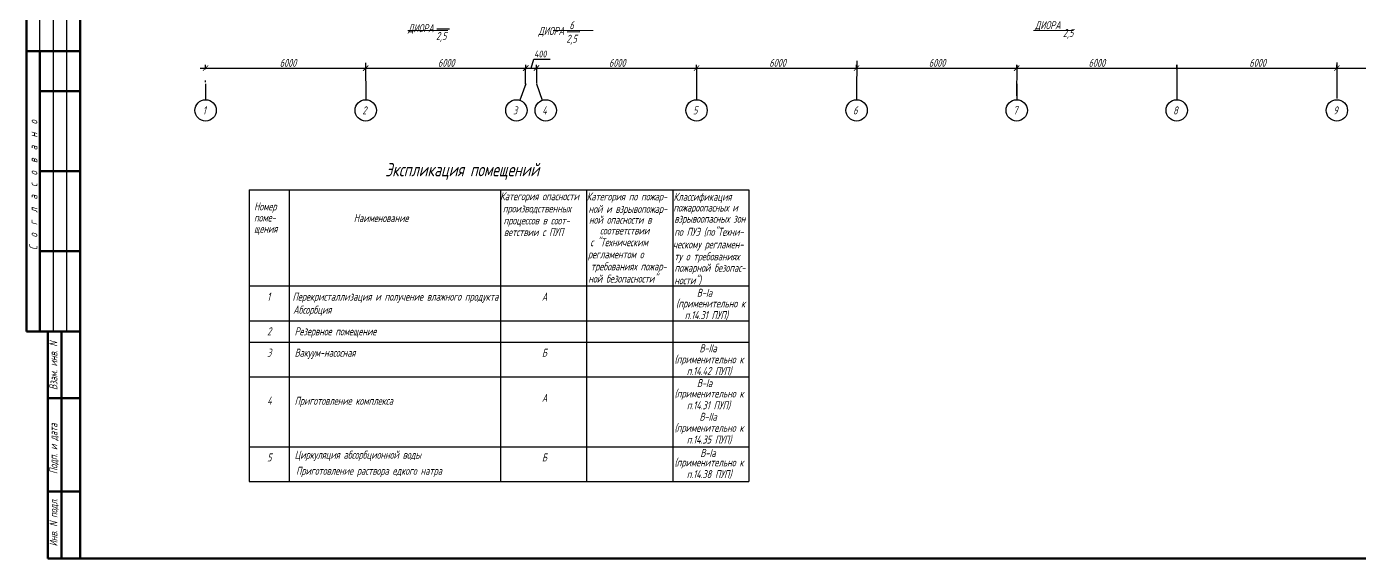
# Model space of a CAD drawing. Header units: inches. Extents: x -2146 to 222, y -883 to 3331.
# Drawn here: x -1537 to -1037.5, y 2746.6 to 2945.8 of the extents above; entities that cross this region are included whole.
import ezdxf
from ezdxf.enums import TextEntityAlignment as Align

# ---------------------------------------------------------------- set-up
doc = ezdxf.new("R2010")
doc.units = ezdxf.units.IN
doc.header["$MEASUREMENT"] = 0
doc.linetypes.add('gost6', pattern=[12, 8, -1.5, 1, -1.5])
for name, color, linetype, lineweight in [('зд осн', 7, 'Continuous', 30), ('размеры', 82, 'Continuous', 25), ('стена', 7, 'Continuous', 18)]:
    doc.layers.add(name, color=color, linetype=linetype, lineweight=lineweight)
for name, color, linetype in [('НОВЫЙ', 7, 'Continuous'), ('оси', 5, 'gost6'), ('Спецификации', 7, 'Continuous')]:
    doc.layers.add(name, color=color, linetype=linetype)
doc.styles.add('GOST', font='gost.shx', dxfattribs={"oblique": 15})
doc.styles.add('GOST 2.304', font='CS_Gost2304.shx')
doc.styles.add('Simplex', font='simplex.shx', dxfattribs={"width": 0.7, "oblique": 15})

msp = doc.modelspace()

# ---------------------------------------------------------------- linework, layer by layer
at = {"color": 0, "lineweight": 60}
for p, q in [((-1517.01, 2746.61), (-1517.01, 3330.61)), ((-1517.01, 2746.61), (-1517.01, 3330.53)), ((-701.01, 2746.61), (-1517.01, 2746.61))]:
    msp.add_line(p, q, dxfattribs=at)
at = {"color": 0, "lineweight": 50}
msp.add_line((-1537.01, 3041.61), (-1537.01, 2831.61), dxfattribs=at)
at = {"color": 0, "lineweight": -3}
for p, q in [((-1532.01, 2936.61), (-1532.01, 3041.61)), ((-1517.01, 2831.61), (-1529.01, 2831.61)), ((-1517.01, 2831.61), (-1529.01, 2831.61)), ((-1517.01, 2831.61), (-1529.01, 2831.61))]:
    msp.add_line(p, q, dxfattribs=at)
at = {"lineweight": 30}
for p, q in [((-1383.22, 2944.9), (-1378.49, 2944.92)), ((-1334.36, 2943.88), (-1329.63, 2943.9))]:
    msp.add_line(p, q, dxfattribs=at)
at = {"layer": 'зд осн', "color": 0, "lineweight": -3, "ltscale": 0.02}
for p, q in [((-1527.01, 2831.61), (-1527.01, 3041.61)), ((-1522.01, 2831.61), (-1522.01, 3041.61))]:
    msp.add_line(p, q, dxfattribs=at)
at = {"layer": 'зд осн', "color": 0, "lineweight": 53, "ltscale": 0.02}
for p, q in [((-1517.01, 2936.61), (-1537.01, 2936.61)), ((-1532.01, 2831.61), (-1532.01, 2936.61)), ((-1517.01, 2921.61), (-1532.01, 2921.61)), ((-1517.01, 2891.61), (-1532.01, 2891.61)), ((-1517.01, 2861.61), (-1532.01, 2861.61)), ((-1517.01, 2831.61), (-1537.01, 2831.61))]:
    msp.add_line(p, q, dxfattribs=at)
at = {"layer": 'оси', "color": 0, "linetype": 'Continuous', "ltscale": 100}
for centre in [(-1469.94, 2914.4), (-1409.94, 2914.4), (-1353.44, 2914.4), (-1342.44, 2914.4), (-1285.94, 2914.4), (-1225.94, 2914.4), (-1165.94, 2914.4), (-1105.94, 2914.4), (-1045.94, 2914.4)]:
    msp.add_circle(centre, 4, dxfattribs=at)
at = {"layer": 'размеры', "color": 0, "lineweight": 13}
for p, q in [((-1394.13, 2944.35), (-1379.13, 2944.35)), ((-1159.63, 2944.35), (-1144.63, 2944.35))]:
    msp.add_line(p, q, dxfattribs=at)
at = {"layer": 'размеры', "color": 0, "lineweight": 5}
msp.add_line((-1339.63, 2944.35), (-1324.63, 2944.35), dxfattribs=at)
at = {"layer": 'размеры', "color": 0}
for p, q in [((-1409.96, 2932.16), (-1409.89, 2918.59)), ((-1347.94, 2930.24), (-1346.92, 2933.64)), ((-1346.92, 2933.64), (-1340.83, 2933.64)), ((-1225.91, 2932.93), (-1225.94, 2921.4)), ((-1045.95, 2932.3), (-1045.94, 2918.84)), ((-1471.94, 2930.24), (-1407.94, 2930.24)), ((-1469.94, 2929.87), (-1469.94, 2931.49)), ((-1411.94, 2930.24), (-1347.94, 2930.24)), ((-1409.94, 2929.87), (-1409.94, 2931.49)), ((-1409.94, 2929.87), (-1409.94, 2931.49)), ((-1351.94, 2930.24), (-1343.94, 2930.24)), ((-1350.11, 2930.18), (-1350.11, 2924.18)), ((-1349.94, 2929.87), (-1349.94, 2931.49)), ((-1349.94, 2929.87), (-1349.94, 2931.49)), ((-1347.94, 2930.24), (-1283.94, 2930.24)), ((-1345.94, 2929.87), (-1345.94, 2931.49)), ((-1345.94, 2929.87), (-1345.94, 2931.49)), ((-1345.88, 2930.49), (-1345.88, 2924.49)), ((-1287.94, 2930.24), (-1223.94, 2930.24)), ((-1285.94, 2929.87), (-1285.94, 2931.49)), ((-1285.94, 2929.87), (-1285.94, 2931.49)), ((-1285.91, 2929.94), (-1285.94, 2918.4)), ((-1227.94, 2930.24), (-1163.94, 2930.24)), ((-1225.94, 2929.87), (-1225.94, 2931.49)), ((-1225.94, 2929.87), (-1225.94, 2931.49)), ((-1167.94, 2930.24), (-1103.94, 2930.24)), ((-1165.94, 2931.38), (-1165.96, 2919.84)), ((-1165.94, 2929.87), (-1165.94, 2931.49)), ((-1165.94, 2929.87), (-1165.94, 2931.49)), ((-1107.94, 2930.24), (-1043.94, 2930.24)), ((-1105.95, 2931.51), (-1105.97, 2919.98)), ((-1105.94, 2929.87), (-1105.94, 2931.49)), ((-1105.94, 2929.87), (-1105.94, 2931.49)), ((-1047.94, 2930.24), (-983.94, 2930.24)), ((-1045.94, 2929.87), (-1045.94, 2931.49)), ((-1045.94, 2929.87), (-1045.94, 2931.49)), ((-1469.94, 2925.02), (-1469.94, 2925.65)), ((-1469.94, 2924.4), (-1469.94, 2918.4)), ((-1349.94, 2924.4), (-1352.12, 2918.17)), ((-1345.94, 2924.4), (-1343.76, 2918.17)), ((-1225.94, 2924.4), (-1225.94, 2918.4)), ((-1165.94, 2924.4), (-1165.94, 2918.4)), ((-1105.94, 2924.4), (-1105.94, 2918.4))]:
    msp.add_line(p, q, dxfattribs=at)
at = {"layer": 'размеры', "color": 0, "const_width": 0.3}
for points in [[(-1468.94, 2931.24), (-1470.94, 2929.24)], [(-1410.94, 2929.24), (-1408.94, 2931.24)], [(-1408.94, 2931.24), (-1410.94, 2929.24)], [(-1348.94, 2931.24), (-1350.94, 2929.24)], [(-1350.94, 2929.24), (-1348.94, 2931.24)], [(-1346.94, 2929.24), (-1344.94, 2931.24)], [(-1344.94, 2931.24), (-1346.94, 2929.24)], [(-1286.94, 2929.24), (-1284.94, 2931.24)], [(-1284.94, 2931.24), (-1286.94, 2929.24)], [(-1226.94, 2929.24), (-1224.94, 2931.24)], [(-1224.94, 2931.24), (-1226.94, 2929.24)], [(-1166.94, 2929.24), (-1164.94, 2931.24)], [(-1164.94, 2931.24), (-1166.94, 2929.24)], [(-1046.94, 2929.24), (-1044.94, 2931.24)], [(-1044.94, 2931.24), (-1046.94, 2929.24)]]:
    msp.add_lwpolyline(points, dxfattribs=at)
at = {"layer": 'Спецификации', "color": 0, "linetype": 'Continuous'}
for p, q in [((-1453.61, 2884.63), (-1266.31, 2884.63)), ((-1453.61, 2884.63), (-1453.61, 2775.4)), ((-1438.61, 2884.63), (-1438.61, 2775.4)), ((-1359.47, 2884.63), (-1359.47, 2775.4)), ((-1327.17, 2884.63), (-1327.17, 2775.4)), ((-1294.83, 2884.61), (-1294.82, 2775.41)), ((-1266.31, 2884.63), (-1266.31, 2775.4)), ((-1453.61, 2848.63), (-1266.31, 2848.63)), ((-1453.61, 2835.63), (-1266.31, 2835.63)), ((-1453.61, 2827.63), (-1266.31, 2827.63)), ((-1453.61, 2814.63), (-1266.31, 2814.63)), ((-1453.61, 2788.4), (-1266.31, 2788.4)), ((-1453.61, 2775.4), (-1266.31, 2775.4))]:
    msp.add_line(p, q, dxfattribs=at)
at = {"layer": 'стена', "color": 0, "lineweight": 53}
for p, q in [((-1529.01, 2746.61), (-1529.01, 2831.61)), ((-1524.01, 2746.61), (-1524.01, 2831.61)), ((-1517.01, 2806.61), (-1529.01, 2806.61)), ((-1517.01, 2771.61), (-1529.01, 2771.61)), ((-1517.01, 2746.61), (-1529.01, 2746.61))]:
    msp.add_line(p, q, dxfattribs=at)
at = {"layer": 'стена', "color": 0, "lineweight": -3}
msp.add_line((-1517.01, 2831.61), (-1529.01, 2831.61), dxfattribs=at)
msp.add_line((-1517.01, 2831.61), (-1529.01, 2831.61), dxfattribs=at)
at = {"layer": 'стена', "color": 0, "lineweight": 60}
msp.add_line((-1517.01, 2746.61), (-1517.01, 2746.61), dxfattribs=at)

# ---------------------------------------------------------------- texts
at = {"lineweight": 20, "style": 'Simplex', "oblique": 15, "width": 0.7}
for s, p in [('6', (-1332.77, 2944.82)), ('ДИОРА', (-1154.31, 2944.81)), ('ДИОРА', (-1389.28, 2943.68)), ('2,5', (-1381.63, 2940.75)), ('ДИОРА', (-1340.42, 2942.65)), ('2,5', (-1332.77, 2939.73)), ('2,5', (-1146.65, 2941.88))]:
    msp.add_text(s, height=3, dxfattribs=at).set_placement(p, align=Align.CENTER)
at = {"color": 0, "lineweight": 20, "style": 'Simplex', "oblique": 15, "width": 0.7}
for s, p in [('1', (-1470.43, 2914.4)), ('2', (-1410.43, 2914.4)), ('3', (-1353.93, 2914.4)), ('4', (-1342.93, 2914.4)), ('5', (-1286.43, 2914.4)), ('6', (-1226.43, 2914.4)), ('7', (-1166.43, 2914.4)), ('8', (-1106.43, 2914.4)), ('9', (-1046.43, 2914.4))]:
    msp.add_text(s, height=3, dxfattribs=at).set_placement(p, align=Align.MIDDLE_CENTER)
at = {"color": 0, "ltscale": 0.02, "style": 'GOST', "oblique": 15}
msp.add_text('С  о  г  л  а  с  о  в  а  н  о', height=3, rotation=90, dxfattribs=at).set_placement((-1533, 2862.09))
at = {"color": 0, "lineweight": 20, "ltscale": 0.02, "style": 'Simplex', "oblique": 15, "width": 0.7}
for s, p in [('Взам. инв. N', (-1525.5, 2818.72)), ('Подп. и дата', (-1525.5, 2787.66)), ('Инв. N подл.', (-1525.45, 2760.06))]:
    msp.add_text(s, height=3, rotation=90, dxfattribs=at).set_placement(p, align=Align.CENTER)
at = {"layer": 'НОВЫЙ', "color": 0, "style": 'Simplex', "oblique": 15, "width": 0.6}
for s, p in [('ческому регламен-', (-1294.73, 2862.71)), ('ту о требованиях ', (-1294.24, 2858.19)), ('ности")', (-1294.26, 2849.26)), ('пожарной безопас-', (-1294.18, 2853.95))]:
    msp.add_text(s, height=3, dxfattribs=at).set_placement(p)
at = {"layer": 'размеры', "color": 0, "lineweight": 20, "style": 'Simplex', "oblique": 15, "width": 0.7}
for p in [(-1442.16, 2930.71), (-1382.85, 2930.71), (-1318.76, 2930.71), (-1258.68, 2930.71), (-1198.87, 2930.71), (-1138.97, 2930.71), (-1078.74, 2930.71)]:
    msp.add_text('6000', height=3, dxfattribs=at).set_placement(p)
at = {"layer": 'размеры', "color": 0, "style": 'GOST 2.304', "oblique": 10, "width": 0.9}
msp.add_text('400', height=2.5, dxfattribs=at).set_placement((-1346.76, 2934.24))
at = {"layer": 'Спецификации', "color": 0, "linetype": 'Continuous', "lineweight": 35, "style": 'Simplex', "oblique": 15, "width": 0.7}
msp.add_text('Экспликация помещений', height=5, dxfattribs=at).set_placement((-1402.61, 2889.71))
at = {"layer": 'Спецификации', "color": 0, "linetype": 'Continuous', "lineweight": 20, "style": 'Simplex', "oblique": 15}
for s, width, p in [('Категория опасности ', 0.6, (-1359.55, 2880.74)), ('Категория по пожар-', 0.6, (-1327.1, 2880.65)), ('Классификация ', 0.6, (-1294.55, 2880.55)), ('Номер', 0.7, (-1451.78, 2876.92)), ('производственных', 0.6, (-1358.54, 2876.16)), ('ной и взрывопожар-', 0.6, (-1326.43, 2876)), ('пожароопасных и', 0.6, (-1294.61, 2876.5)), ('поме-', 0.7, (-1451.78, 2872.75)), ('Наименование', 0.7, (-1414.4, 2872.58)), ('процессов в соот-', 0.6, (-1358.27, 2871.66)), ('ной опасности в ', 0.6, (-1326.25, 2871.94)), ('взрывоопасных зон ', 0.6, (-1294.26, 2872.33)), ('щения', 0.7, (-1451.78, 2868.58)), ('ветствии с ПУП', 0.6, (-1358.13, 2867.32)), ('соответствии', 0.6, (-1322.15, 2867.91)), ('по ПУЭ (по"Техни-', 0.6, (-1294.26, 2867.41)), ('с "Техническим', 0.6, (-1325.77, 2863.51)), ('регламентом о', 0.6, (-1326.65, 2858.99)), (' требованиях пожар-', 0.6, (-1326.96, 2854.46)), ('ной безопасности"', 0.6, (-1326.5, 2849.89)), ('В-Iа', 0.6, (-1285.82, 2844.57)), ('1', 0.7, (-1446.87, 2843.13)), ('Перекристаллизация и получение влажного продукта', 0.6, (-1437.35, 2843.13)), ('А', 0.7, (-1343.88, 2843.13)), ('(применительно к', 0.6, (-1293.58, 2840.6)), ('Абсорбция', 0.7, (-1437.1, 2838.24)), ('п.14.31 ПУП)', 0.6, (-1290.35, 2836.21)), ('2', 0.7, (-1446.87, 2830.13)), ('Резервное помещение', 0.7, (-1436.57, 2830.13)), ('3', 0.7, (-1446.87, 2822.13)), ('Вакуум-насосная', 0.7, (-1436.57, 2822.13)), ('Б', 0.7, (-1343.88, 2822.13)), ('(применительно к', 0.6, (-1294.2, 2819.66)), ('В-IIа ', 0.6, (-1284.84, 2823.8)), ('п.14.42 ПУП)', 0.6, (-1289.6, 2815.26)), ('В-Iа', 0.6, (-1285.79, 2810.76)), ('А', 0.7, (-1343.88, 2805.23)), ('(применительно к', 0.6, (-1294.17, 2806.85)), ('4', 0.7, (-1446.87, 2804.13)), ('Приготовление комплекса', 0.7, (-1436.57, 2804.13)), ('п.14.31 ПУП)', 0.6, (-1289.57, 2802.45)), ('(применительно к', 0.6, (-1294.2, 2793.99)), ('В-IIа ', 0.6, (-1284.84, 2798.13)), ('п.14.35 ПУП)', 0.6, (-1289.6, 2789.6)), ('В-Iа', 0.6, (-1284.51, 2784.58)), ('5', 0.7, (-1446.87, 2782.9)), ('Циркуляция абсорбционной воды', 0.7, (-1436.57, 2783.91)), ('Б', 0.7, (-1343.88, 2782.9)), ('(применительно к', 0.6, (-1294.2, 2781.05)), ('Приготовление раствора едкого натра', 0.7, (-1436.04, 2777.91)), ('п.14.38 ПУП)', 0.6, (-1289.6, 2776.65))]:
    msp.add_text(s, height=3, dxfattribs=dict(at, width=width)).set_placement(p)

doc.saveas('drawing.dxf')
